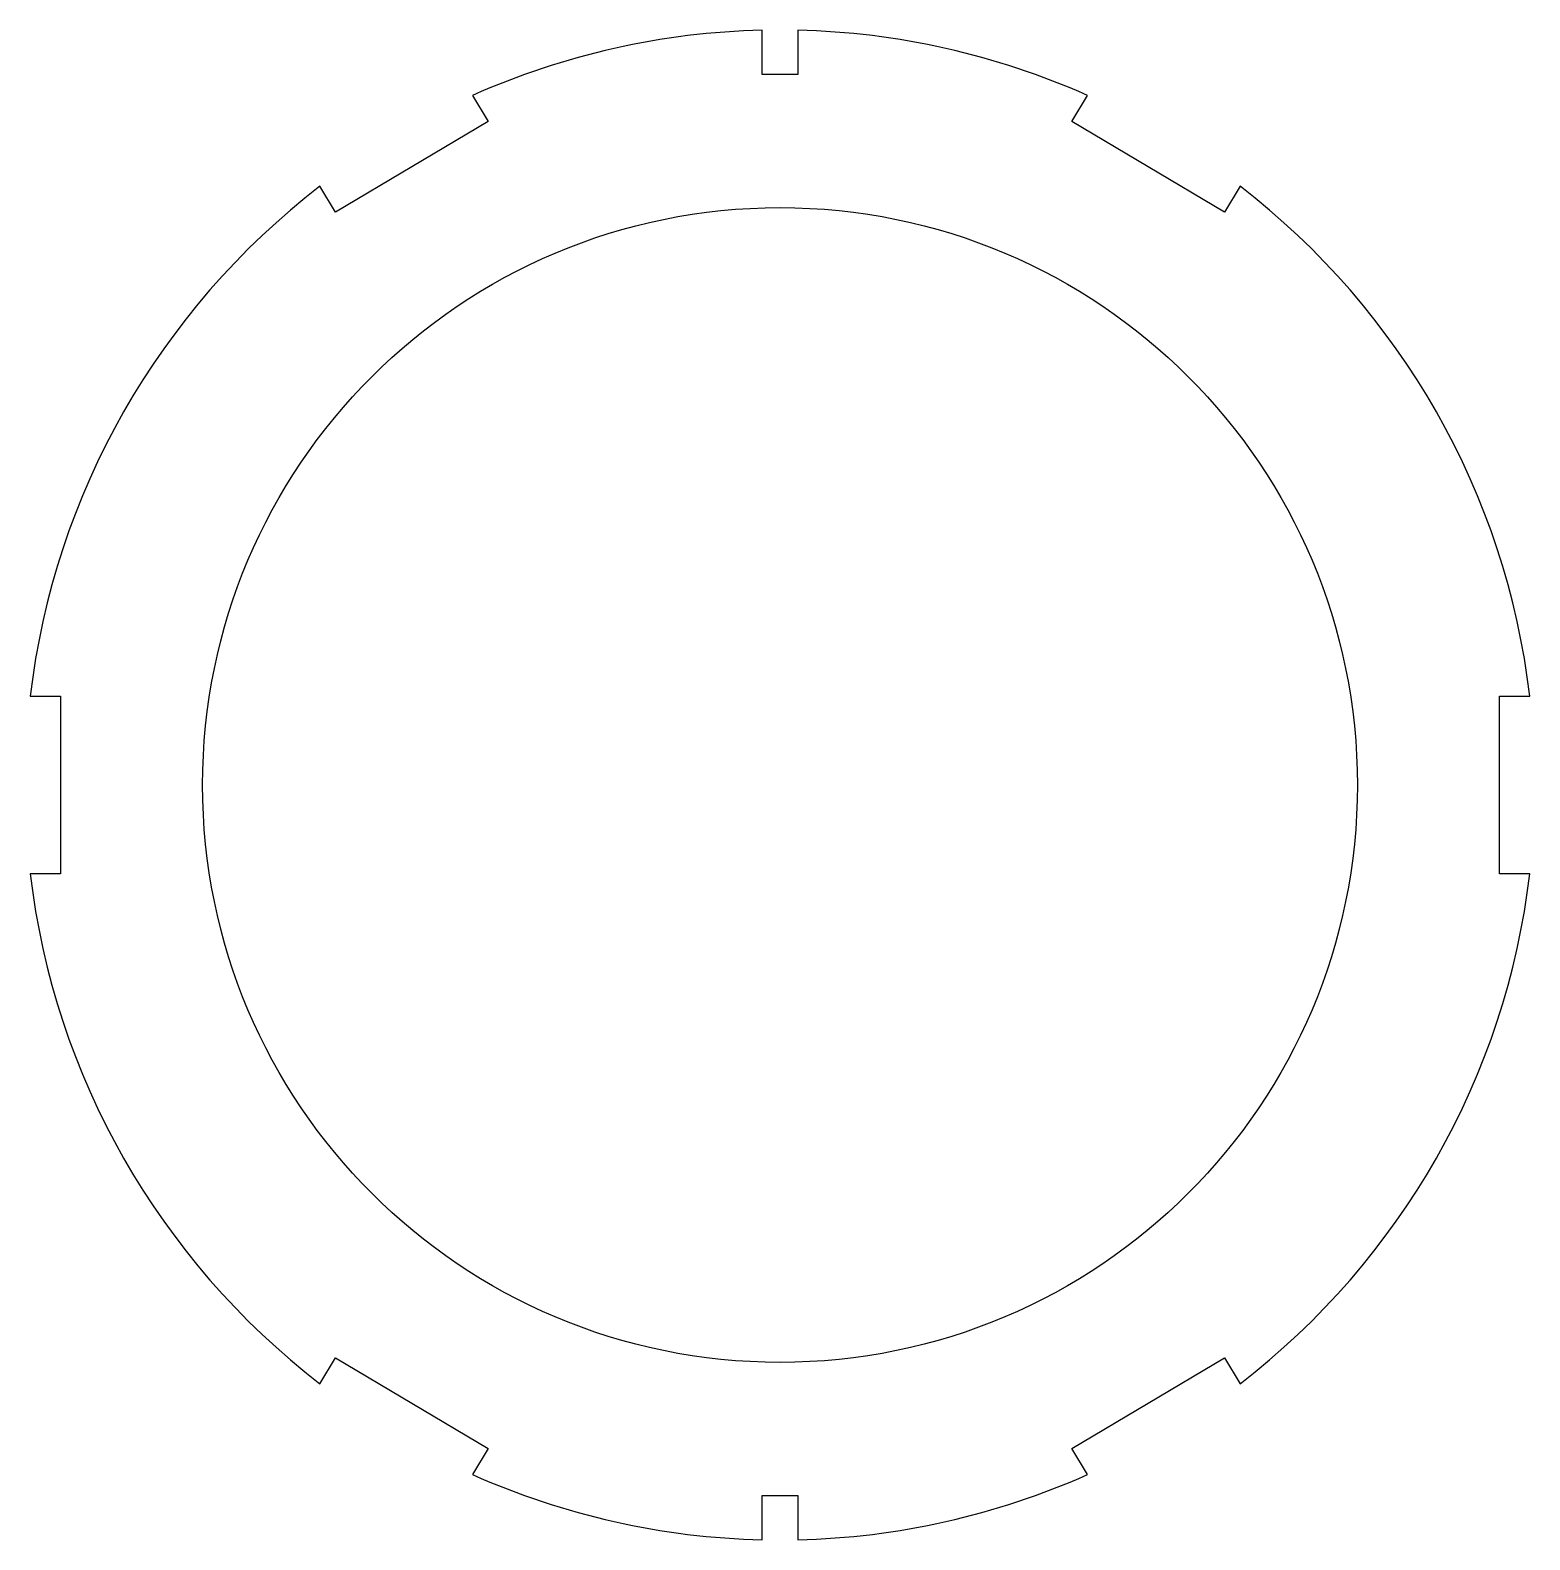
# Model space of a CAD drawing. Header units: millimetres. Extents: x -43.2 to 41.2, y -42.5 to 42.5.
import ezdxf

# ---------------------------------------------------------------- set-up
doc = ezdxf.new("R2010")
doc.units = ezdxf.units.MM
doc.layers.get('0').update_dxf_attribs({"linetype": 'CONTINUOUS'})

msp = doc.modelspace()

# ---------------------------------------------------------------- linework, layer by layer
msp.add_lwpolyline([(-17.431, -37.353), (-18.303, -38.818, 0.099271), (-2, -42.488), (-2, -40), (0, -40), (0, -42.488, 0.099271), (16.303, -38.818), (15.431, -37.353), (24.022, -32.236), (24.895, -33.7, 0.202116), (41.205, -5), (39.5, -5), (39.5, 5), (41.205, 5, 0.202116), (24.895, 33.7), (24.022, 32.236), (15.431, 37.353), (16.303, 38.818, 0.099271), (0, 42.488), (0, 40), (-2, 40), (-2, 42.488, 0.099271), (-18.303, 38.818), (-17.431, 37.353), (-26.022, 32.236), (-26.895, 33.7, 0.202116), (-43.205, 5), (-41.5, 5), (-41.5, -5), (-43.205, -5, 0.202116), (-26.895, -33.7), (-26.022, -32.236)], format="xyb", close=True)
msp.add_circle((-1, 0), 32.5)

doc.saveas('drawing.dxf')
